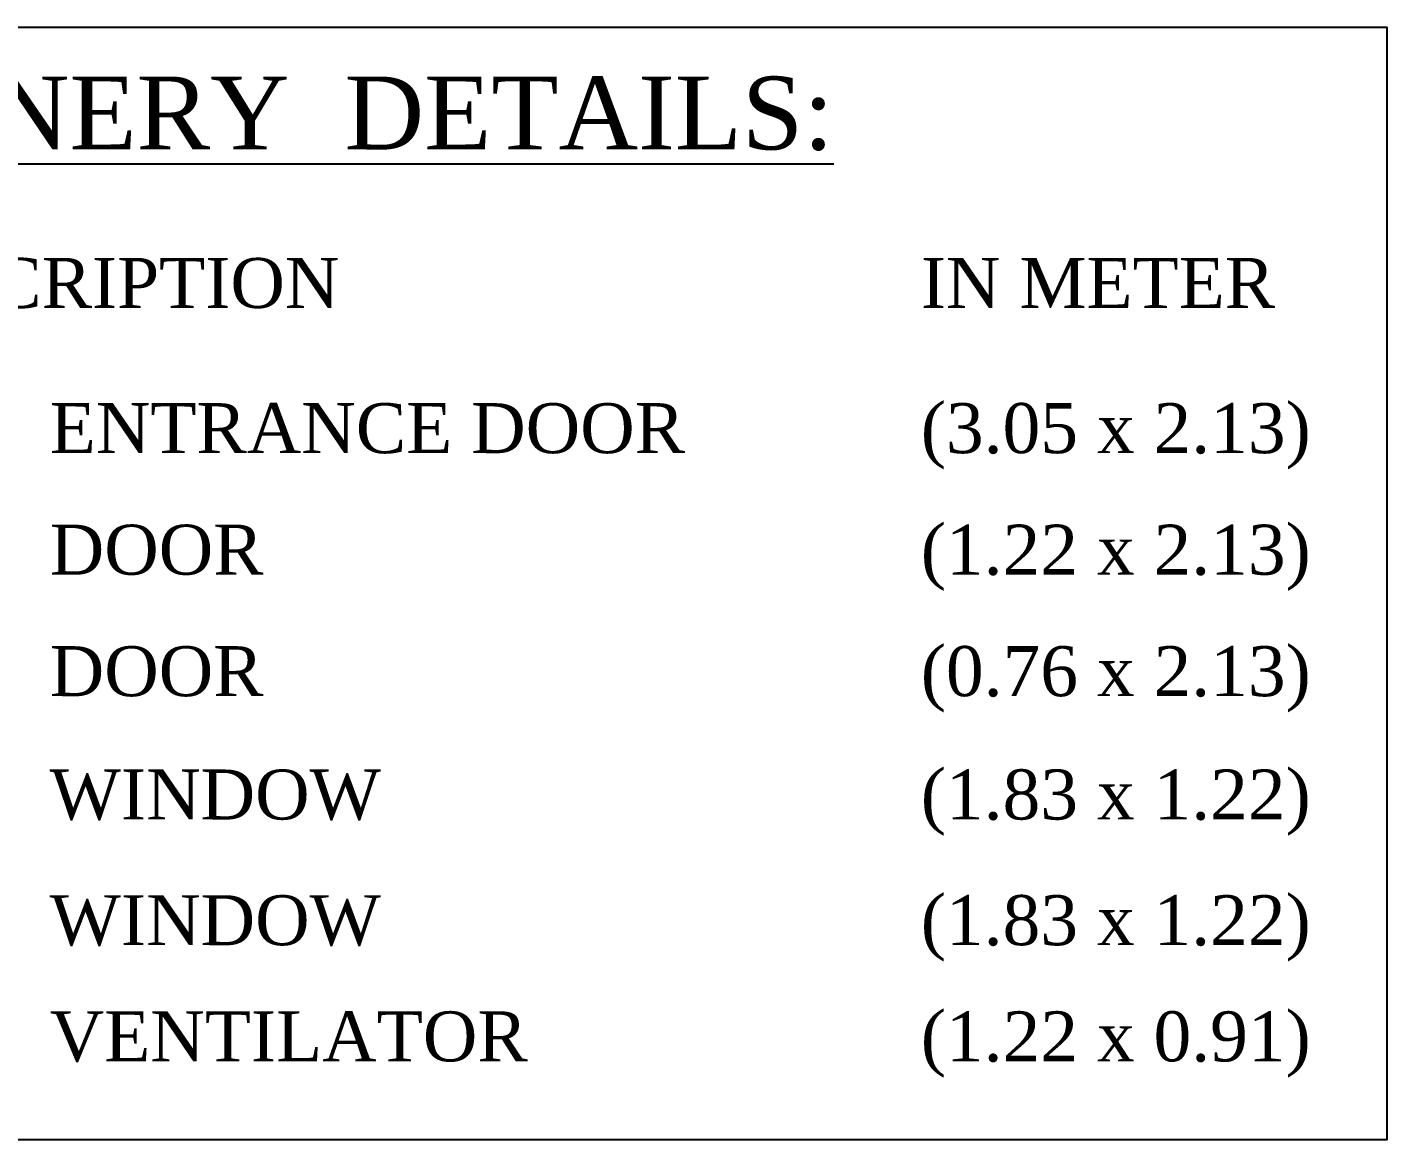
# Model space of a CAD drawing. Header units: metres. Extents: x 33037 to 86814, y -4407 to 25.
# Drawn here: x 86689.88 to 86717.82, y -4184.58 to -4161.72 of the extents above; entities that cross this region are included whole.
import ezdxf

# ---------------------------------------------------------------- set-up
doc = ezdxf.new("R2010")
doc.units = ezdxf.units.M
doc.header["$MEASUREMENT"] = 0
doc.styles.add('11', font='times.ttf')

msp = doc.modelspace()

# ---------------------------------------------------------------- linework, layer by layer
msp.add_lwpolyline([(86684.57036, -4161.72105), (86717.81567, -4161.72105), (86717.81567, -4184.57765), (86684.57036, -4184.57765)], close=True)

# ---------------------------------------------------------------- texts
at = {"style": '11'}
for s, height, p in [('%%UJOINERY  DETAILS:', 1.4975349, (86685.84665, -4164.23191)), ('DESCRIPTION', 1.0268811, (86686.213, -4167.48834)), ('IN METER', 1.026881, (86708.24095, -4167.48834)), ('ENTRANCE DOOR', 1.0268811, (86690.34272, -4170.47076)), ('(3.05 x 2.13)', 1.0268811, (86708.24095, -4170.47076)), ('DOOR', 1.026881, (86690.34272, -4172.96697)), ('(1.22 x 2.13)', 1.0268811, (86708.24095, -4172.96697)), ('(0.76 x 2.13)', 1.0268811, (86708.24095, -4175.46319)), ('DOOR', 1.026881, (86690.34272, -4175.46319)), ('WINDOW', 1.026881, (86690.34272, -4177.99702)), ('(1.83 x 1.22)', 1.0268811, (86708.24095, -4177.99702)), ('WINDOW', 1.026881, (86690.34272, -4180.57911)), ('(1.83 x 1.22)', 1.0268811, (86708.24095, -4180.57911)), ('(1.22 x 0.91)', 1.0268811, (86708.24095, -4182.9657)), ('VENTILATOR', 1.026881, (86690.34272, -4182.9657))]:
    msp.add_text(s, height=height, dxfattribs=at).set_placement(p)

doc.saveas('drawing.dxf')
